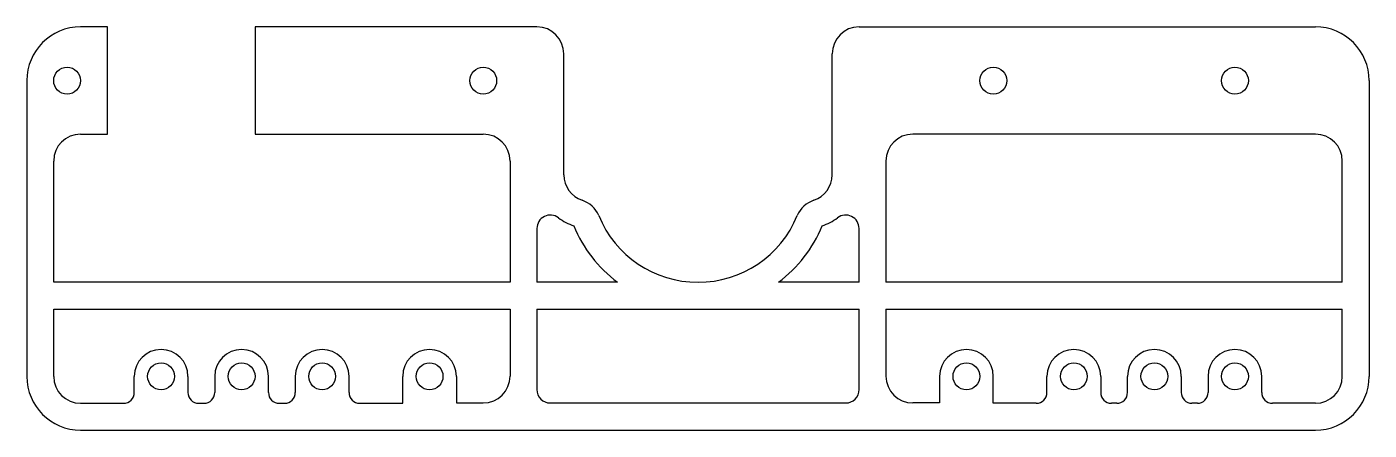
# Model space of a CAD drawing. Header units: millimetres. Extents: x -250 to 250, y -75 to 75.
import ezdxf

# ---------------------------------------------------------------- set-up
doc = ezdxf.new("R2010")
doc.units = ezdxf.units.MM

msp = doc.modelspace()

# ---------------------------------------------------------------- linework, layer by layer
at = {"color": 7, "linetype": 'Continuous', "lineweight": 25}
for p, q in [((-220, 75), (-230, 75)), ((-220, 35.1), (-220, 75)), ((-165, 75), (-165, 35.1)), ((-60, 75), (-165, 75)), ((60, 75), (230, 75)), ((-50, 20), (-50, 65)), ((50, 20), (50, 65)), ((-250, 55), (-250, -55)), ((250, 55), (250, -55)), ((-230, 35.1), (-220, 35.1)), ((-165, 35.1), (-80, 35.1)), ((230, 35.1), (80, 35.1)), ((-240, -20), (-240, 25.1)), ((-70, 25.1), (-70, -20)), ((70, 25.1), (70, -20)), ((240, -20), (240, 25.1)), ((-60, 0), (-60, -20)), ((60, -20), (60, 0)), ((-70, -20), (-240, -20)), ((-30, -20), (-60, -20)), ((60, -20), (30, -20)), ((240, -20), (70, -20)), ((-240, -30), (-70, -30)), ((-240, -55), (-240, -30)), ((-70, -30), (-70, -54.9)), ((-60, -30), (-60, -59.9)), ((-60, -30), (60, -30)), ((60, -59.9), (60, -30)), ((70, -30), (240, -30)), ((70, -30), (70, -54.9)), ((240, -55), (240, -30)), ((-210, -61), (-210, -55)), ((-190, -55), (-190, -61)), ((-180, -55), (-180, -61)), ((-160, -61), (-160, -55)), ((-150, -55), (-150, -61)), ((-130, -61), (-130, -55)), ((-110, -65), (-110, -55)), ((-90, -55), (-90, -64.9)), ((90, -55), (90, -64.9)), ((110, -65), (110, -55)), ((130, -61), (130, -55)), ((150, -55), (150, -61)), ((160, -61), (160, -55)), ((180, -55), (180, -61)), ((190, -55), (190, -61)), ((210, -61), (210, -55)), ((-230, -65), (-214, -65)), ((-186, -65), (-184, -65)), ((-156, -65), (-154, -65)), ((-126, -65), (-110, -65)), ((-90, -64.9), (-80, -64.9)), ((-55, -64.9), (55, -64.9)), ((90, -64.9), (80, -64.9)), ((126, -65), (110, -65)), ((156, -65), (154, -65)), ((186, -65), (184, -65)), ((230, -65), (214, -65)), ((-230, -75), (230, -75))]:
    msp.add_line(p, q, dxfattribs=at)
for centre in [(-235, 55), (-80, 55), (110, 55), (200, 55), (-200, -55), (-100, -55), (100, -55), (140, -55), (170, -55), (200, -55), (-170, -55), (-140, -55)]:
    msp.add_circle(centre, 5, dxfattribs=at)
for centre, radius, start, end in [((60, 65), 10, 90, 180), ((230, 55), 20, 0, 90), ((-230, 55), 20, 90, 180), ((-60, 65), 10, 0, 90), ((-230, 25.1), 10, 90, 180), ((-80, 25.1), 10, 0, 90), ((80, 25.1), 10, 90, 180), ((230, 25.1), 10, 0, 90), ((-40, 20), 10, 180, 251.79), ((40, 20), 10, 288.21, 0), ((-46.25, 1), 10, 22.3316, 71.79), ((46.25, 1), 10, 108.21, 157.6684), ((-55, 0), 5, 53.1301, 180), ((55, 0), 5, 0, 126.8699), ((-40, 20), 20, 233.1301, 251.79), ((0, 20), 50, 202.3316, 233.1301), ((0, 20), 40, 202.3316, 337.6684), ((0, 20), 50, 306.8699, 337.6684), ((40, 20), 20, 288.21, 306.8699), ((-200, -55), 10, 0, 180), ((-170, -55), 10, 0, 180), ((-140, -55), 10, 0, 180), ((-100, -55), 10, 0, 180), ((100, -55), 10, 0, 180), ((140, -55), 10, 0, 180), ((170, -55), 10, 0, 180), ((200, -55), 10, 0, 180), ((-230, -55), 20, 180, 270), ((-230, -55), 10, 180, 270), ((-80, -54.9), 10, 270, 0), ((80, -54.9), 10, 180, 270), ((230, -55), 10, 270, 0), ((230, -55), 20, 270, 0), ((-55, -59.9), 5, 180, 270), ((55, -59.9), 5, 270, 0), ((-214, -61), 4, 270, 0), ((-186, -61), 4, 180, 270), ((-184, -61), 4, 270, 0), ((-156, -61), 4, 180, 270), ((-154, -61), 4, 270, 0), ((-126, -61), 4, 180, 270), ((126, -61), 4, 270, 0), ((154, -61), 4, 180, 270), ((156, -61), 4, 270, 0), ((184, -61), 4, 180, 270), ((186, -61), 4, 270, 0), ((214, -61), 4, 180, 270)]:
    msp.add_arc(centre, radius, start, end, dxfattribs=at)

doc.saveas('drawing.dxf')
